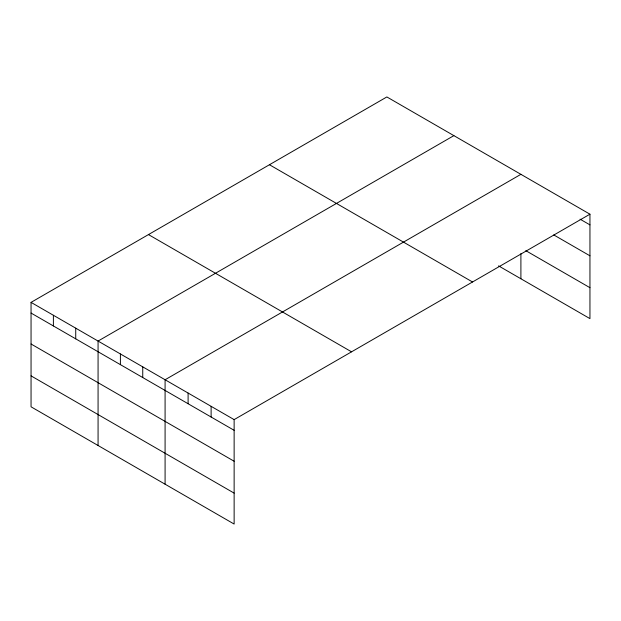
<?xml version="1.0" encoding="UTF-8"?>
<svg xmlns="http://www.w3.org/2000/svg" width="621" height="621" viewBox="0 0 621 621"><rect width="100%" height="100%" fill="white"/><g stroke="black" fill="none" stroke-linecap="round" stroke-linejoin="round"><path stroke-width="0.93" d="M31.05 302.373L234.133 419.617L234.133 524.054L31.05 406.809L31.05 302.373L386.867 96.946L589.95 214.191L589.95 318.627L498.562 265.866M453.881 135.634L98.071 341.061L98.071 445.498M520.903 174.33L165.085 379.757L165.085 484.194M234.133 419.617L589.95 214.191M580.084 219.182L589.95 224.88M553.785 234.932L589.95 255.813M525.832 250.674L589.95 287.694M269.444 164.736L472.534 281.981M148.466 234.583L351.556 351.828M31.05 313.054L234.133 430.306M31.05 343.995L234.133 461.24M31.05 375.868L234.133 493.121M520.903 253.624L520.903 278.767M211.117 406.336L211.117 417.017M188.101 393.046L188.101 403.728M142.745 366.856L142.745 377.545M120.404 353.962L120.404 364.643M75.731 328.167L75.731 338.849M53.39 315.266L53.39 325.955"/></g></svg>
